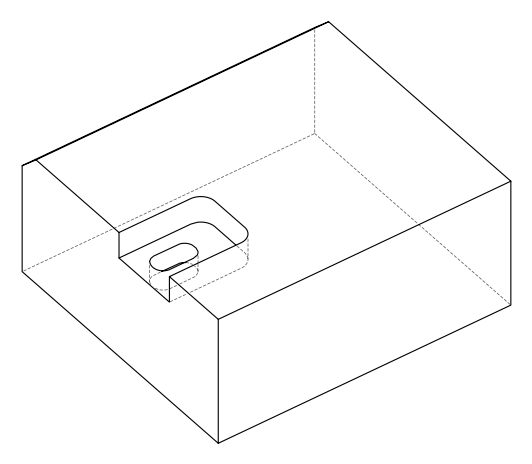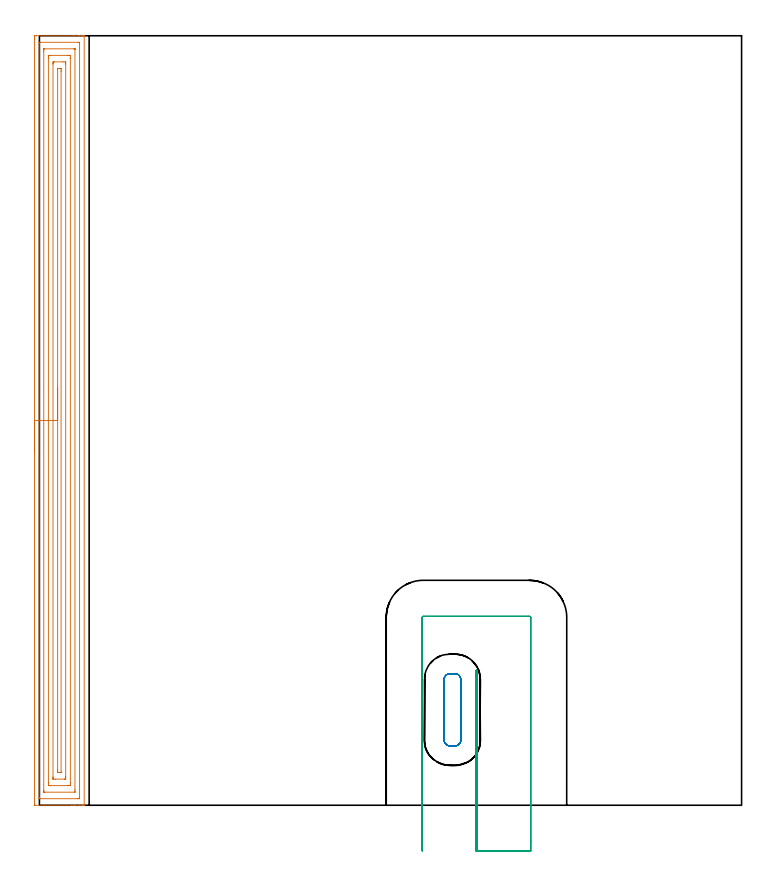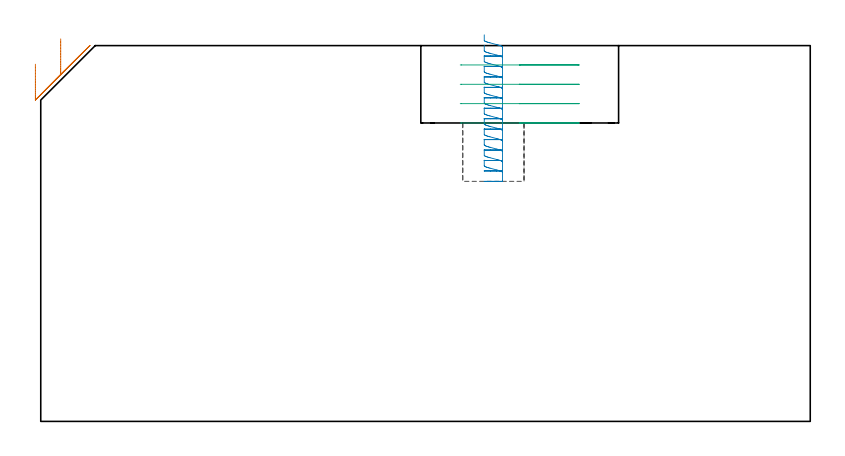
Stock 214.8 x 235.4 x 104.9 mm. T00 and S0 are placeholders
(PLAN: 3 operations, 2 tool changes, 16.8 min)
(1 AREA_MILL | FG_CHAMFER_SURFACE | UGT0205_001 | 11.54 min | 27196 mm3)
(2 MILL_RECTANGULAR_POCKET | POCKET_RECTANGULAR_STRAIGHT | NXT0201_011 | Follow Part, ap 3, ae 75% | 2.56 min | 20109 mm3)
(3 MILL_SLOT | SLOT_PARTIAL_RECTANGULAR | UGT0201_105 | Follow Part, ap 5.5, ae 75% | 2.67 min | 69396 mm3)
(TOOL UGT0205_001 | Chamfer Mill 20 x 3 x 45 deg. | D20 FL50 Z2)
(TOOL NXT0201_011 | ENDMILL 12mm [2P460-1200-NA 1630] | D12 FL38 Z6)
(TOOL UGT0201_105 | End Mill 22 mm | D22 FL25 Z2)
(OP 1 AREA_MILL)
G17 G21 G94 G90
T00 M6
G54
G17 G0 G90 X-1.5 Y107.7 S1061 M3
G43 Z114.9 H0
Z99.7
G94 G1 Y107.738 Z98.828 F250.
Y107.852 Z97.963
Y108.041 Z97.112
Y108.303 Z96.28
Y108.637 Z95.474
Y109.04 Z94.7
Y109.508 Z93.964
Y110.04 Z93.272
Y110.629 Z92.629
Y111.272 Z92.04
Y111.964 Z91.508
Y112.7 Z91.04
Y113.474 Z90.637
Y114.28 Z90.303
Y115.112 Z90.041
Y115.964 Z89.852
Y116.828 Z89.738
Y117.7 Z89.7
Y234.401
X-1.499 Y234.777 Z89.701
X-1.495 Y235.289 Z89.703
X-1.492 Y235.391 Z89.706
X-0.987 Y235.4 Z90.211
X10.529 Z101.724
X11.952 Z103.148
X12.301 Z103.496
X13. Z104.199
X13.295 Z104.495
X13.673 Y235.392 Z104.865
X13.697 Y235.39 Z104.888
X13.7 Y235.224 Z104.9
Y0.176
X13.697 Y0.01 Z104.888
X13.673 Y0.008 Z104.865
X13.295 Y0. Z104.495
X13. Z104.199
X12.301 Z103.496
X11.066 Z102.263
X10.529 Z101.724
X9.912 Z101.107
X-1.256 Y0.001 Z89.942
X-1.492 Y0.01 Z89.706
X-1.499 Y0.246 Z89.699
Y0.271
X-1.5 Y117.7 Z89.7
X-0.086 Z91.114
X-0.085 Y233.209 Z91.115
X-0.084 Y233.319 Z91.116
X-0.08 Y233.372 Z91.12
X-0.078 Y233.39 Z91.122
X-0.029 Y233.392 Z91.171
X0.379 Y233.399 Z91.579
X11.895 Z103.095
X12.151 Y233.395 Z103.351
X12.267 Y233.39 Z103.467
X12.279 Y233.385 Z103.479
X12.282 Y233.367 Z103.482
X12.284 Y233.316 Z103.484
X12.285 Y233.212 Z103.485
X12.286 Y233.005 Z103.486
X12.285 Y2.191 Z103.485
X12.283 Y2.081 Z103.483
X12.28 Y2.028 Z103.48
X12.278 Y2.01 Z103.478
X12.229 Y2.008 Z103.429
X11.821 Y2.001 Z103.021
X0.306 Y2. Z91.506
X0.049 Y2.005 Z91.249
X-0.067 Y2.01 Z91.133
X-0.079 Y2.014 Z91.121
X-0.082 Y2.033 Z91.118
X-0.085 Y2.084 Z91.115
X-0.086 Y2.188 Z91.114
Y2.395
Y117.7
X1.328 Z92.528
X1.329 Y230.653 Z92.529
X1.331 Y231.202 Z92.531
X1.334 Y231.373 Z92.534
X1.335 Y231.387 Z92.535
X1.357 Y231.391 Z92.557
X1.409 Y231.397 Z92.609
X1.475 Y231.4 Z92.675
X10.529 Y231.399 Z101.729
X10.725 Y231.396 Z101.925
X10.855 Y231.39 Z102.055
X10.866 Y231.387 Z102.066
X10.868 Y231.381 Z102.068
X10.87 Y231.359 Z102.07
X10.871 Y231.317 Z102.071
Y231.202
Y4.747
X10.869 Y4.198 Z102.069
X10.866 Y4.027 Z102.066
X10.865 Y4.013 Z102.065
X10.842 Y4.009 Z102.042
X10.791 Y4.003 Z101.991
X10.725 Y4.001 Z101.925
X1.671 Z92.871
X1.474 Y4.004 Z92.674
X1.345 Y4.01 Z92.545
X1.334 Y4.013 Z92.534
X1.332 Y4.019 Z92.532
X1.33 Y4.041 Z92.53
X1.328 Y4.543 Z92.528
Y117.7
X2.743 Z93.943
Y228.521
X2.744 Y229.225 Z93.944
X2.747 Y229.327 Z93.947
X2.749 Y229.381 Z93.949
X2.79 Y229.39 Z93.99
X3.007 Y229.395 Z94.207
X3.442 Y229.4 Z94.642
X8.772 Z99.972
X9.197 Y229.395 Z100.397
X9.409 Y229.39 Z100.609
X9.451 Y229.385 Z100.651
X9.453 Y229.349 Z100.653
X9.455 Y229.288 Z100.655
X9.457 Y228.709 Z100.657
Y228.521
Y6.879
X9.456 Y6.175 Z100.656
X9.453 Y6.073 Z100.653
X9.451 Y6.019 Z100.651
X9.41 Y6.01 Z100.61
X9.193 Y6.005 Z100.393
X8.758 Y6. Z99.958
X3.428 Z94.628
X3.003 Y6.005 Z94.203
X2.791 Y6.01 Z93.991
X2.749 Y6.015 Z93.949
X2.746 Y6.051 Z93.946
X2.745 Y6.112 Z93.945
X2.743 Y6.691 Z93.943
Y6.879
Y117.7
X4.157 Z95.357
Y226.733
X4.158 Y226.905 Z95.358
X4.162 Y227.079 Z95.362
X4.17 Y227.39 Z95.37
X4.328 Y227.394 Z95.528
X4.555 Y227.399 Z95.755
X7.211 Y227.4 Z98.411
X7.872 Y227.399 Z99.072
X7.966 Y227.397 Z99.166
X8.023 Y227.393 Z99.223
X8.034 Y227.391 Z99.234
X8.036 Y227.35 Z99.236
X8.039 Y227.252 Z99.239
X8.042 Y226.906 Z99.242
X8.043 Y226.733 Z99.243
Y8.667
X8.042 Y8.495 Z99.242
X8.038 Y8.321 Z99.238
X8.03 Y8.01 Z99.23
X7.872 Y8.006 Z99.072
X7.645 Y8.001 Z98.845
X4.989 Y8. Z96.189
X4.328 Y8.001 Z95.528
X4.234 Y8.003 Z95.434
X4.177 Y8.007 Z95.377
X4.166 Y8.009 Z95.366
X4.163 Y8.05 Z95.363
X4.16 Y8.148 Z95.36
X4.157 Y8.494 Z95.357
Y8.667
Y117.7
X5.571 Z96.771
X5.572 Y225.213 Z96.772
X5.573 Y225.346 Z96.773
X5.575 Y225.378 Z96.775
X5.577 Y225.388 Z96.777
X5.587 Y225.391 Z96.787
X5.652 Y225.397 Z96.852
X6.1 Y225.398 Z97.3
X6.54 Y225.396 Z97.74
X6.615 Y225.39 Z97.815
X6.622 Y225.313 Z97.822
X6.625 Y224.946 Z97.825
X6.628 Y224.413 Z97.828
Y10.187
X6.627 Y10.054 Z97.827
X6.625 Y10.022 Z97.825
X6.623 Y10.012 Z97.823
X6.613 Y10.009 Z97.813
X6.548 Y10.003 Z97.748
X6.1 Y10.002 Z97.3
X5.66 Y10.004 Z96.86
X5.585 Y10.01 Z96.785
X5.578 Y10.087 Z96.778
X5.575 Y10.454 Z96.775
X5.572 Y10.987 Z96.772
X5.571 Y117.7 Z96.771
Y118.572 Z96.809
Y119.436 Z96.923
Y120.288 Z97.112
Y121.12 Z97.374
Y121.926 Z97.708
Y122.7 Z98.111
Y123.436 Z98.58
Y124.128 Z99.111
Y124.771 Z99.7
Y125.36 Z100.343
Y125.892 Z101.035
Y126.36 Z101.771
Y126.763 Z102.545
Y127.097 Z103.351
Y127.359 Z104.183
Y127.548 Z105.035
Y127.662 Z105.9
Y127.7 Z106.771
G0 Z114.9
M5
M2
(OP 2 MILL_RECTANGULAR_POCKET)
G17 G21 G94 G90
T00 M6
G54
G17 G0 G90 X123.8 Y25.629 S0 M3
G43 Z114.9 H1
Z107.9
G94 G1 Y19.77 Z106.33 F250.
X123.861 Y19.43 Z106.238
X123.989 Y19.11 Z106.145
X124.179 Y18.822 Z106.053
X124.422 Y18.579 Z105.96
X124.71 Y18.389 Z105.868
X125.03 Y18.261 Z105.776
X125.37 Y18.2 Z105.683
X127.33 Z105.158
X127.67 Y18.261 Z105.066
X127.99 Y18.389 Z104.973
X128.278 Y18.579 Z104.881
X128.521 Y18.822 Z104.788
X128.711 Y19.11 Z104.696
X128.839 Y19.43 Z104.604
X128.9 Y19.77 Z104.511
Y29.2 Z101.985
Y38.5 F500.
G3 X127.2 Y40.2 R1.7
G1 X125.5
G3 X123.8 Y38.5 R1.7
G1 Y19.9
G3 X125.5 Y18.2 R1.7
G1 X127.2
G3 X128.9 Y19.9 R1.7
G1 Y29.2
Y30.2
G0 X123.8 Y25.629 Z104.985
G1 Y19.77 Z103.415 F250.
X123.861 Y19.43 Z103.322
X123.989 Y19.11 Z103.23
X124.179 Y18.822 Z103.137
X124.422 Y18.579 Z103.045
X124.71 Y18.389 Z102.953
X125.03 Y18.261 Z102.86
X125.37 Y18.2 Z102.768
X127.33 Z102.243
X127.67 Y18.261 Z102.15
X127.99 Y18.389 Z102.058
X128.278 Y18.579 Z101.965
X128.521 Y18.822 Z101.873
X128.711 Y19.11 Z101.781
X128.839 Y19.43 Z101.688
X128.9 Y19.77 Z101.596
Y29.2 Z99.069
Y38.5 F500.
G3 X127.2 Y40.2 R1.7
G1 X125.5
G3 X123.8 Y38.5 R1.7
G1 Y19.9
G3 X125.5 Y18.2 R1.7
G1 X127.2
G3 X128.9 Y19.9 R1.7
G1 Y29.2
Y30.2
G0 X123.8 Y25.629 Z102.069
G1 Y19.77 Z100.499 F250.
X123.861 Y19.43 Z100.407
X123.989 Y19.11 Z100.314
X124.179 Y18.822 Z100.222
X124.422 Y18.579 Z100.13
X124.71 Y18.389 Z100.037
X125.03 Y18.261 Z99.945
X125.37 Y18.2 Z99.853
X127.33 Z99.327
X127.67 Y18.261 Z99.235
X127.99 Y18.389 Z99.142
X128.278 Y18.579 Z99.05
X128.521 Y18.822 Z98.958
X128.711 Y19.11 Z98.865
X128.839 Y19.43 Z98.773
X128.9 Y19.77 Z98.681
Y29.2 Z96.154
Y38.5 F500.
G3 X127.2 Y40.2 R1.7
G1 X125.5
G3 X123.8 Y38.5 R1.7
G1 Y19.9
G3 X125.5 Y18.2 R1.7
G1 X127.2
G3 X128.9 Y19.9 R1.7
G1 Y29.2
Y30.2
G0 X123.8 Y25.629 Z99.154
G1 Y19.77 Z97.584 F250.
X123.861 Y19.43 Z97.491
X123.989 Y19.11 Z97.399
X124.179 Y18.822 Z97.307
X124.422 Y18.579 Z97.214
X124.71 Y18.389 Z97.122
X125.03 Y18.261 Z97.03
X125.37 Y18.2 Z96.937
X127.33 Z96.412
X127.67 Y18.261 Z96.319
X127.99 Y18.389 Z96.227
X128.278 Y18.579 Z96.135
X128.521 Y18.822 Z96.042
X128.711 Y19.11 Z95.95
X128.839 Y19.43 Z95.858
X128.9 Y19.77 Z95.765
Y29.2 Z93.238
Y38.5 F500.
G3 X127.2 Y40.2 R1.7
G1 X125.5
G3 X123.8 Y38.5 R1.7
G1 Y19.9
G3 X125.5 Y18.2 R1.7
G1 X127.2
G3 X128.9 Y19.9 R1.7
G1 Y29.2
Y30.2
G0 X123.8 Y25.629 Z96.238
G1 Y19.77 Z94.668 F250.
X123.861 Y19.43 Z94.576
X123.989 Y19.11 Z94.484
X124.179 Y18.822 Z94.391
X124.422 Y18.579 Z94.299
X124.71 Y18.389 Z94.207
X125.03 Y18.261 Z94.114
X125.37 Y18.2 Z94.022
X127.33 Z93.496
X127.67 Y18.261 Z93.404
X127.99 Y18.389 Z93.312
X128.278 Y18.579 Z93.219
X128.521 Y18.822 Z93.127
X128.711 Y19.11 Z93.035
X128.839 Y19.43 Z92.942
X128.9 Y19.77 Z92.85
Y29.2 Z90.323
Y38.5 F500.
G3 X127.2 Y40.2 R1.7
G1 X125.5
G3 X123.8 Y38.5 R1.7
G1 Y19.9
G3 X125.5 Y18.2 R1.7
G1 X127.2
G3 X128.9 Y19.9 R1.7
G1 Y29.2
Y30.2
G0 X123.8 Y25.629 Z93.323
G1 Y19.77 Z91.753 F250.
X123.861 Y19.43 Z91.661
X123.989 Y19.11 Z91.568
X124.179 Y18.822 Z91.476
X124.422 Y18.579 Z91.384
X124.71 Y18.389 Z91.291
X125.03 Y18.261 Z91.199
X125.37 Y18.2 Z91.106
X127.33 Z90.581
X127.67 Y18.261 Z90.489
X127.99 Y18.389 Z90.396
X128.278 Y18.579 Z90.304
X128.521 Y18.822 Z90.212
X128.711 Y19.11 Z90.119
X128.839 Y19.43 Z90.027
X128.9 Y19.77 Z89.935
Y29.2 Z87.408
Y38.5 F500.
G3 X127.2 Y40.2 R1.7
G1 X125.5
G3 X123.8 Y38.5 R1.7
G1 Y19.9
G3 X125.5 Y18.2 R1.7
G1 X127.2
G3 X128.9 Y19.9 R1.7
G1 Y29.2
Y30.2
G0 X123.8 Y25.629 Z90.408
G1 Y19.77 Z88.838 F250.
X123.861 Y19.43 Z88.745
X123.989 Y19.11 Z88.653
X124.179 Y18.822 Z88.561
X124.422 Y18.579 Z88.468
X124.71 Y18.389 Z88.376
X125.03 Y18.261 Z88.283
X125.37 Y18.2 Z88.191
X127.33 Z87.666
X127.67 Y18.261 Z87.573
X127.99 Y18.389 Z87.481
X128.278 Y18.579 Z87.389
X128.521 Y18.822 Z87.296
X128.711 Y19.11 Z87.204
X128.839 Y19.43 Z87.112
X128.9 Y19.77 Z87.019
Y29.2 Z84.492
Y38.5 F500.
G3 X127.2 Y40.2 R1.7
G1 X125.5
G3 X123.8 Y38.5 R1.7
G1 Y19.9
G3 X125.5 Y18.2 R1.7
G1 X127.2
G3 X128.9 Y19.9 R1.7
G1 Y29.2
Y30.2
G0 X123.8 Y25.629 Z87.492
G1 Y19.77 Z85.922 F250.
X123.861 Y19.43 Z85.83
X123.989 Y19.11 Z85.738
X124.179 Y18.822 Z85.645
X124.422 Y18.579 Z85.553
X124.71 Y18.389 Z85.46
X125.03 Y18.261 Z85.368
X125.37 Y18.2 Z85.276
X127.33 Z84.75
X127.67 Y18.261 Z84.658
X127.99 Y18.389 Z84.566
X128.278 Y18.579 Z84.473
X128.521 Y18.822 Z84.381
X128.711 Y19.11 Z84.288
X128.839 Y19.43 Z84.196
X128.9 Y19.77 Z84.104
Y29.2 Z81.577
Y38.5 F500.
G3 X127.2 Y40.2 R1.7
G1 X125.5
G3 X123.8 Y38.5 R1.7
G1 Y19.9
G3 X125.5 Y18.2 R1.7
G1 X127.2
G3 X128.9 Y19.9 R1.7
G1 Y29.2
Y30.2
G0 X123.8 Y25.629 Z84.577
G1 Y19.77 Z83.007 F250.
X123.861 Y19.43 Z82.915
X123.989 Y19.11 Z82.822
X124.179 Y18.822 Z82.73
X124.422 Y18.579 Z82.637
X124.71 Y18.389 Z82.545
X125.03 Y18.261 Z82.453
X125.37 Y18.2 Z82.36
X127.33 Z81.835
X127.67 Y18.261 Z81.743
X127.99 Y18.389 Z81.65
X128.278 Y18.579 Z81.558
X128.521 Y18.822 Z81.465
X128.711 Y19.11 Z81.373
X128.839 Y19.43 Z81.281
X128.9 Y19.77 Z81.188
Y29.2 Z78.662
Y38.5 F500.
G3 X127.2 Y40.2 R1.7
G1 X125.5
G3 X123.8 Y38.5 R1.7
G1 Y19.9
G3 X125.5 Y18.2 R1.7
G1 X127.2
G3 X128.9 Y19.9 R1.7
G1 Y29.2
Y30.2
G0 X123.8 Y25.629 Z81.662
G1 Y19.77 Z80.092 F250.
X123.861 Y19.43 Z79.999
X123.989 Y19.11 Z79.907
X124.179 Y18.822 Z79.814
X124.422 Y18.579 Z79.722
X124.71 Y18.389 Z79.63
X125.03 Y18.261 Z79.537
X125.37 Y18.2 Z79.445
X127.33 Z78.92
X127.67 Y18.261 Z78.827
X127.99 Y18.389 Z78.735
X128.278 Y18.579 Z78.642
X128.521 Y18.822 Z78.55
X128.711 Y19.11 Z78.458
X128.839 Y19.43 Z78.365
X128.9 Y19.77 Z78.273
Y29.2 Z75.746
Y38.5 F500.
G3 X127.2 Y40.2 R1.7
G1 X125.5
G3 X123.8 Y38.5 R1.7
G1 Y19.9
G3 X125.5 Y18.2 R1.7
G1 X127.2
G3 X128.9 Y19.9 R1.7
G1 Y29.2
Y30.2
G0 X123.8 Y25.629 Z78.746
G1 Y19.77 Z77.176 F250.
X123.861 Y19.43 Z77.084
X123.989 Y19.11 Z76.991
X124.179 Y18.822 Z76.899
X124.422 Y18.579 Z76.807
X124.71 Y18.389 Z76.714
X125.03 Y18.261 Z76.622
X125.37 Y18.2 Z76.53
X127.33 Z76.004
X127.67 Y18.261 Z75.912
X127.99 Y18.389 Z75.819
X128.278 Y18.579 Z75.727
X128.521 Y18.822 Z75.635
X128.711 Y19.11 Z75.542
X128.839 Y19.43 Z75.45
X128.9 Y19.77 Z75.358
Y29.2 Z72.831
Y38.5 F500.
G3 X127.2 Y40.2 R1.7
G1 X125.5
G3 X123.8 Y38.5 R1.7
G1 Y19.9
G3 X125.5 Y18.2 R1.7
G1 X127.2
G3 X128.9 Y19.9 R1.7
G1 Y29.2
Y30.2
G0 X123.8 Y25.629 Z75.831
G1 Y19.77 Z74.261 F250.
X123.861 Y19.43 Z74.168
X123.989 Y19.11 Z74.076
X124.179 Y18.822 Z73.984
X124.422 Y18.579 Z73.891
X124.71 Y18.389 Z73.799
X125.03 Y18.261 Z73.707
X125.37 Y18.2 Z73.614
X127.33 Z73.089
X127.67 Y18.261 Z72.996
X127.99 Y18.389 Z72.904
X128.278 Y18.579 Z72.812
X128.521 Y18.822 Z72.719
X128.711 Y19.11 Z72.627
X128.839 Y19.43 Z72.535
X128.9 Y19.77 Z72.442
Y29.2 Z69.915
Y38.5 F500.
G3 X127.2 Y40.2 R1.7
G1 X125.5
G3 X123.8 Y38.5 R1.7
G1 Y19.9
G3 X125.5 Y18.2 R1.7
G1 X127.2
G3 X128.9 Y19.9 R1.7
G1 Y29.2
Y30.2
G0 X123.8 Y25.629 Z72.915
G1 Y19.77 Z71.345 F250.
X123.861 Y19.43 Z71.253
X123.989 Y19.11 Z71.161
X124.179 Y18.822 Z71.068
X124.422 Y18.579 Z70.976
X124.71 Y18.389 Z70.884
X125.03 Y18.261 Z70.791
X125.37 Y18.2 Z70.699
X127.33 Z70.173
X127.67 Y18.261 Z70.081
X127.99 Y18.389 Z69.989
X128.278 Y18.579 Z69.896
X128.521 Y18.822 Z69.804
X128.711 Y19.11 Z69.712
X128.839 Y19.43 Z69.619
X128.9 Y19.77 Z69.527
Y29.2 Z67.
Y38.5 F500.
G3 X127.2 Y40.2 R1.7
G1 X125.5
G3 X123.8 Y38.5 R1.7
G1 Y19.9
G3 X125.5 Y18.2 R1.7
G1 X127.2
G3 X128.9 Y19.9 R1.7
G1 Y29.2
Y30.2
G0 Z114.9
M5
M2
(OP 3 MILL_SLOT)
G17 G21 G94 G90
T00 M6
G54
G17 G0 G90 X133.8 Y-14. S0 M3
G43 Z114.9 H0
Z99.5
G94 G1 Y-11. F250.
Y41.3 F500.
X133.6
Y-11.
Y-14. F250.
X150.3
Y-11.
Y57.5 F500.
G3 X150. Y57.8 R0.3
G1 X117.4
G3 X117.1 Y57.5 R0.3
G1 Y-11.
Y-14. F250.
G0 X133.8 Z94.1
G1 Y-11.
Y41.3 F500.
X133.6
Y-11.
Y-14. F250.
X150.3
Y-11.
Y57.5 F500.
G3 X150. Y57.8 R0.3
G1 X117.4
G3 X117.1 Y57.5 R0.3
G1 Y-11.
Y-14. F250.
G0 X133.8 Z88.7
G1 Y-11.
Y41.3 F500.
X133.6
Y-11.
Y-14. F250.
X150.3
Y-11.
Y57.5 F500.
G3 X150. Y57.8 R0.3
G1 X117.4
G3 X117.1 Y57.5 R0.3
G1 Y-11.
Y-14. F250.
G0 X133.8 Z83.3
G1 Y-11.
Y41.3 F500.
X133.6
Y-11.
Y-14. F250.
X150.3
Y-11.
Y57.5 F500.
G3 X150. Y57.8 R0.3
G1 X117.4
G3 X117.1 Y57.5 R0.3
G1 Y-11.
Y-14. F250.
G0 Z114.9
M5
M2
